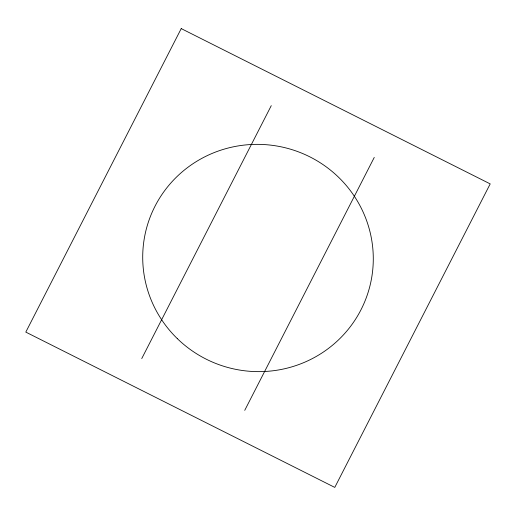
<?xml version="1.0" encoding="UTF-8"?>
<svg xmlns="http://www.w3.org/2000/svg" width="516" height="516" viewBox="0 0 516 516"><rect width="100%" height="100%" fill="white"/><g stroke="black" fill="none" stroke-linecap="round" stroke-linejoin="round"><path stroke-width="0.77" d="M141.745 358.575L271.268 105.657M244.732 410.343L374.255 157.425M181.226 28.599L25.8 332.104L334.774 487.401L490.2 183.896L181.226 28.599M177.291 338.599A115.378 113.552 12.8 0 0 369.65 287.077A115.378 113.552 12.8 0 0 227.059 148.318A115.378 113.552 12.8 0 0 177.291 338.599"/></g></svg>
